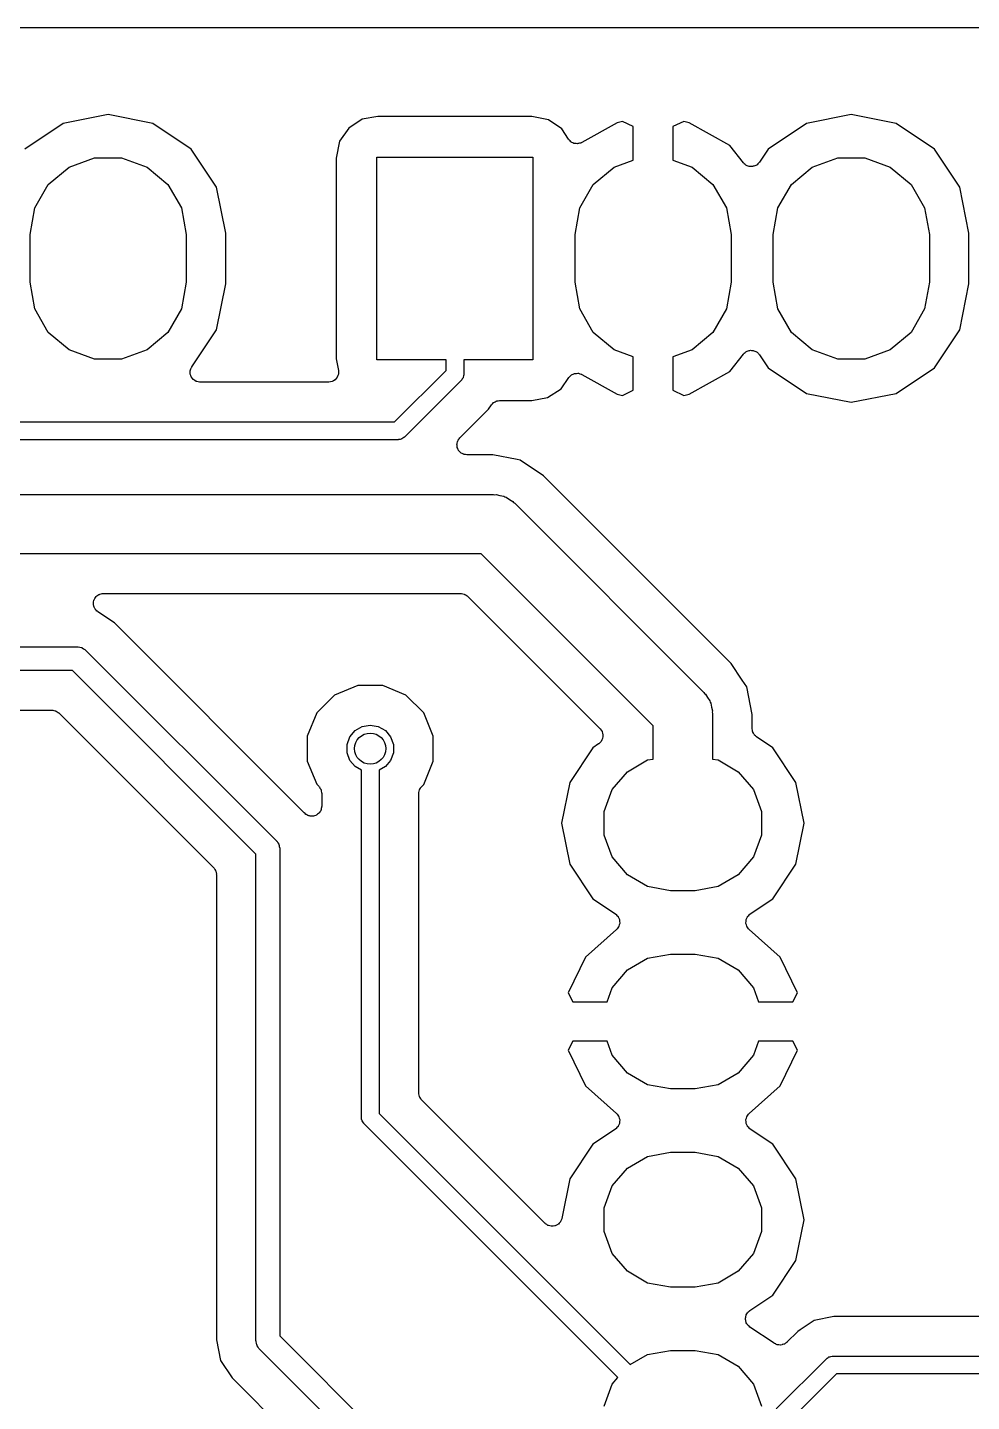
# Model space of a CAD drawing. Extents: x 127.4 to 176.4, y -111.4 to -62.3.
# Drawn here: x 153.91 to 166.01, y -79.93 to -62.32 of the extents above; entities that cross this region are included whole.
import ezdxf

# ---------------------------------------------------------------- set-up
doc = ezdxf.new("R2010")
doc.units = 0
doc.header["$MEASUREMENT"] = 0
doc.layers.add('BLACK', color=7, linetype='CONTINUOUS')

msp = doc.modelspace()

# ---------------------------------------------------------------- linework, layer by layer
at = {"layer": 'Black'}
for p, q in [((145.358, -62.318), (172.377, -62.318)), ((154.364, -63.5492), (153.875, -63.8755)), ((154.94, -63.4346), (154.364, -63.5492)), ((155.516, -63.5492), (154.94, -63.4346)), ((156.005, -63.8755), (155.516, -63.5492)), ((158.198, -63.4951), (158.024, -63.6068)), ((158.397, -63.4576), (158.198, -63.4951)), ((160.372, -63.4576), (158.397, -63.4576)), ((160.586, -63.5009), (160.372, -63.4576)), ((160.756, -63.6169), (160.586, -63.5009)), ((161.464, -63.5382), (161.011, -63.7922)), ((161.531, -63.5218), (161.464, -63.5382)), ((161.671, -63.5878), (161.531, -63.5218)), ((162.319, -63.5218), (162.179, -63.5878)), ((162.386, -63.5382), (162.319, -63.5218)), ((162.907, -63.8305), (162.386, -63.5382)), ((163.889, -63.5492), (163.4, -63.8755)), ((164.465, -63.4346), (163.889, -63.5492)), ((165.041, -63.5492), (164.465, -63.4346)), ((165.53, -63.8755), (165.041, -63.5492)), ((158.024, -63.6068), (157.908, -63.7765)), ((160.842, -63.7502), (160.756, -63.6169)), ((161.671, -64.0175), (161.671, -63.5878)), ((162.179, -63.5878), (162.179, -64.0175)), ((156.331, -64.364), (156.005, -63.8755)), ((157.908, -63.7765), (157.865, -63.9907)), ((160.847, -63.7556), (160.842, -63.7502)), ((160.851, -63.7619), (160.847, -63.7556)), ((160.862, -63.7717), (160.851, -63.7619)), ((160.872, -63.7826), (160.862, -63.7717)), ((160.878, -63.7859), (160.872, -63.7826)), ((160.884, -63.7907), (160.878, -63.7859)), ((160.898, -63.796), (160.884, -63.7907)), ((160.911, -63.8028), (160.898, -63.796)), ((160.918, -63.8037), (160.911, -63.8028)), ((160.925, -63.8063), (160.918, -63.8037)), ((160.94, -63.8065), (160.925, -63.8063)), ((160.955, -63.8083), (160.94, -63.8065)), ((160.962, -63.8067), (160.955, -63.8083)), ((160.969, -63.8068), (160.962, -63.8067)), ((160.983, -63.8019), (160.969, -63.8068)), ((160.998, -63.7986), (160.983, -63.8019)), ((161.004, -63.7947), (160.998, -63.7986)), ((161.011, -63.7922), (161.004, -63.7947)), ((163.082, -64.0527), (162.907, -63.8305)), ((163.4, -63.8755), (163.287, -64.0447)), ((165.856, -64.364), (165.53, -63.8755)), ((154.44, -64.107), (154.766, -63.9882)), ((154.766, -63.9882), (155.114, -63.9882)), ((155.114, -63.9882), (155.44, -64.107)), ((157.865, -63.9907), (157.865, -66.5662)), ((158.385, -66.578), (158.385, -63.978)), ((158.385, -63.978), (160.385, -63.978)), ((160.385, -63.978), (160.385, -66.578)), ((161.425, -64.107), (161.671, -64.0175)), ((162.179, -64.0175), (162.425, -64.107)), ((163.089, -64.0587), (163.082, -64.0527)), ((163.094, -64.0659), (163.089, -64.0587)), ((163.105, -64.0733), (163.094, -64.0659)), ((163.115, -64.0821), (163.105, -64.0733)), ((163.123, -64.0854), (163.115, -64.0821)), ((163.131, -64.0904), (163.123, -64.0854)), ((163.143, -64.0936), (163.131, -64.0904)), ((163.156, -64.0985), (163.143, -64.0936)), ((163.208, -64.0971), (163.2, -64.0999)), ((163.217, -64.0961), (163.208, -64.0971)), ((163.229, -64.0903), (163.217, -64.0961)), ((163.242, -64.0861), (163.229, -64.0903)), ((163.249, -64.0806), (163.242, -64.0861)), ((163.257, -64.0766), (163.249, -64.0806)), ((163.266, -64.067), (163.257, -64.0766)), ((163.276, -64.0589), (163.266, -64.067)), ((163.281, -64.0512), (163.276, -64.0589)), ((163.287, -64.0447), (163.281, -64.0512)), ((163.965, -64.107), (164.291, -63.9882)), ((164.291, -63.9882), (164.639, -63.9882)), ((164.639, -63.9882), (164.965, -64.107)), ((154.174, -64.3302), (154.44, -64.107)), ((155.44, -64.107), (155.706, -64.3302)), ((161.159, -64.3302), (161.425, -64.107)), ((162.425, -64.107), (162.691, -64.3302)), ((163.165, -64.0988), (163.156, -64.0985)), ((163.173, -64.1009), (163.165, -64.0988)), ((163.187, -64.0995), (163.173, -64.1009)), ((163.2, -64.0999), (163.187, -64.0995)), ((163.699, -64.3302), (163.965, -64.107)), ((164.965, -64.107), (165.231, -64.3302)), ((154, -64.631), (154.174, -64.3302)), ((155.706, -64.3302), (155.88, -64.631)), ((156.448, -64.9526), (156.331, -64.364)), ((160.985, -64.631), (161.159, -64.3302)), ((162.691, -64.3302), (162.865, -64.631)), ((163.525, -64.631), (163.699, -64.3302)), ((165.231, -64.3302), (165.405, -64.631)), ((165.973, -64.9526), (165.856, -64.364)), ((153.94, -64.973), (154, -64.631)), ((155.88, -64.631), (155.94, -64.973)), ((160.925, -64.973), (160.985, -64.631)), ((162.865, -64.631), (162.925, -64.973)), ((163.465, -64.973), (163.525, -64.631)), ((165.405, -64.631), (165.465, -64.973)), ((153.94, -65.583), (153.94, -64.973)), ((155.94, -64.973), (155.94, -65.583)), ((156.448, -65.6034), (156.448, -64.9526)), ((160.925, -65.583), (160.925, -64.973)), ((162.925, -64.973), (162.925, -65.583)), ((163.465, -65.583), (163.465, -64.973)), ((165.465, -64.973), (165.465, -65.583)), ((165.973, -65.6034), (165.973, -64.9526)), ((154, -65.925), (153.94, -65.583)), ((155.94, -65.583), (155.88, -65.925)), ((156.331, -66.192), (156.448, -65.6034)), ((160.985, -65.925), (160.925, -65.583)), ((162.925, -65.583), (162.865, -65.925)), ((163.525, -65.925), (163.465, -65.583)), ((165.465, -65.583), (165.405, -65.925)), ((165.856, -66.192), (165.973, -65.6034)), ((154.174, -66.2258), (154, -65.925)), ((155.88, -65.925), (155.706, -66.2258)), ((161.159, -66.2258), (160.985, -65.925)), ((162.865, -65.925), (162.691, -66.2258)), ((163.699, -66.2258), (163.525, -65.925)), ((165.405, -65.925), (165.231, -66.2258)), ((156.014, -66.6666), (156.331, -66.192)), ((165.53, -66.6805), (165.856, -66.192)), ((154.44, -66.449), (154.174, -66.2258)), ((155.706, -66.2258), (155.44, -66.449)), ((161.425, -66.449), (161.159, -66.2258)), ((162.691, -66.2258), (162.425, -66.449)), ((163.965, -66.449), (163.699, -66.2258)), ((165.231, -66.2258), (164.965, -66.449)), ((154.766, -66.5678), (154.44, -66.449)), ((155.44, -66.449), (155.114, -66.5678)), ((161.671, -66.5385), (161.425, -66.449)), ((161.671, -66.9682), (161.671, -66.5385)), ((162.425, -66.449), (162.179, -66.5385)), ((162.179, -66.5385), (162.179, -66.9682)), ((162.907, -66.7255), (163.082, -66.5033)), ((163.082, -66.5033), (163.089, -66.4973)), ((163.089, -66.4973), (163.094, -66.4901)), ((163.094, -66.4901), (163.105, -66.4827)), ((163.105, -66.4827), (163.115, -66.4739)), ((163.115, -66.4739), (163.123, -66.4706)), ((163.123, -66.4706), (163.131, -66.4656)), ((163.131, -66.4656), (163.143, -66.4624)), ((163.143, -66.4624), (163.156, -66.4575)), ((163.156, -66.4575), (163.165, -66.4572)), ((163.165, -66.4572), (163.173, -66.4551)), ((163.173, -66.4551), (163.187, -66.4565)), ((163.187, -66.4565), (163.2, -66.4561)), ((163.2, -66.4561), (163.208, -66.4589)), ((163.208, -66.4589), (163.217, -66.4599)), ((163.217, -66.4599), (163.229, -66.4657)), ((163.229, -66.4657), (163.242, -66.4699)), ((163.242, -66.4699), (163.249, -66.4754)), ((163.249, -66.4754), (163.257, -66.4794)), ((163.257, -66.4794), (163.266, -66.489)), ((163.266, -66.489), (163.276, -66.4971)), ((163.276, -66.4971), (163.281, -66.5048)), ((163.281, -66.5048), (163.287, -66.5113)), ((163.287, -66.5113), (163.4, -66.6805)), ((164.291, -66.5678), (163.965, -66.449)), ((164.965, -66.449), (164.639, -66.5678)), ((155.114, -66.5678), (154.766, -66.5678)), ((155.993, -66.751), (155.994, -66.7331)), ((155.994, -66.7151), (155.996, -66.7112)), ((155.994, -66.7331), (155.994, -66.7151)), ((155.996, -66.707), (156.003, -66.6906)), ((155.996, -66.7112), (155.996, -66.707)), ((156.003, -66.6906), (156.009, -66.6737)), ((156.009, -66.6737), (156.012, -66.6705)), ((156.012, -66.6705), (156.014, -66.6666)), ((157.865, -66.5662), (157.892, -66.7137)), ((157.892, -66.7137), (157.892, -66.7145)), ((157.892, -66.7145), (157.893, -66.7151)), ((157.893, -66.7151), (157.893, -66.7365)), ((157.893, -66.7365), (157.893, -66.7578)), ((159.271, -66.578), (158.385, -66.578)), ((158.611, -67.3722), (159.271, -66.7127)), ((159.271, -66.7127), (159.271, -66.578)), ((160.385, -66.578), (159.499, -66.578)), ((159.499, -66.578), (159.499, -66.76)), ((162.386, -67.0178), (162.907, -66.7255)), ((163.4, -66.6805), (163.889, -67.0068)), ((164.639, -66.5678), (164.291, -66.5678)), ((165.041, -67.0068), (165.53, -66.6805)), ((155.994, -66.7551), (155.993, -66.751)), ((155.994, -66.7593), (155.994, -66.7551)), ((156, -66.7761), (155.994, -66.7593)), ((156.005, -66.7934), (156, -66.7761)), ((156.008, -66.7968), (156.005, -66.7934)), ((156.009, -66.8007), (156.008, -66.7968)), ((156.021, -66.8145), (156.009, -66.8007)), ((156.032, -66.8289), (156.021, -66.8145)), ((156.035, -66.8313), (156.032, -66.8289)), ((156.038, -66.8345), (156.035, -66.8313)), ((156.053, -66.8435), (156.038, -66.8345)), ((156.068, -66.8534), (156.053, -66.8435)), ((156.072, -66.8544), (156.068, -66.8534)), ((156.076, -66.8565), (156.072, -66.8544)), ((156.094, -66.8597), (156.076, -66.8565)), ((156.111, -66.8639), (156.094, -66.8597)), ((156.115, -66.8635), (156.111, -66.8639)), ((156.119, -66.8642), (156.115, -66.8635)), ((157.768, -66.8642), (156.119, -66.8642)), ((157.769, -66.8642), (157.768, -66.8641)), ((157.768, -66.8641), (157.768, -66.8642)), ((157.79, -66.8602), (157.769, -66.8642)), ((157.811, -66.8565), (157.79, -66.8602)), ((157.812, -66.8562), (157.811, -66.8565)), ((157.831, -66.8452), (157.812, -66.856)), ((157.812, -66.856), (157.812, -66.8562)), ((157.849, -66.8345), (157.831, -66.8452)), ((157.85, -66.8339), (157.849, -66.8345)), ((157.864, -66.817), (157.85, -66.8335)), ((157.85, -66.8335), (157.85, -66.8339)), ((157.878, -66.8007), (157.864, -66.817)), ((157.885, -66.7793), (157.878, -66.7994)), ((157.878, -66.7994), (157.878, -66.8)), ((157.878, -66.8), (157.878, -66.8007)), ((157.893, -66.7593), (157.885, -66.7793)), ((157.893, -66.7578), (157.893, -66.7585)), ((157.893, -66.7585), (157.893, -66.7593)), ((159.466, -66.8409), (158.739, -67.5673)), ((159.469, -66.8367), (159.466, -66.8409)), ((159.473, -66.8335), (159.469, -66.8367)), ((159.48, -66.8206), (159.473, -66.8335)), ((159.489, -66.8083), (159.48, -66.8206)), ((159.49, -66.8035), (159.489, -66.8083)), ((159.492, -66.7991), (159.49, -66.8035)), ((159.495, -66.7844), (159.492, -66.7991)), ((159.499, -66.77), (159.495, -66.7844)), ((159.499, -66.76), (159.498, -66.765)), ((159.498, -66.765), (159.499, -66.77)), ((160.746, -66.9492), (160.845, -66.8037)), ((160.845, -66.8037), (160.849, -66.7998)), ((160.849, -66.7998), (160.852, -66.7949)), ((160.852, -66.7949), (160.865, -66.7841)), ((160.865, -66.7841), (160.876, -66.7722)), ((160.876, -66.7722), (160.881, -66.7698)), ((160.881, -66.7698), (160.886, -66.7662)), ((160.886, -66.7662), (160.901, -66.7603)), ((160.901, -66.7603), (160.916, -66.7531)), ((160.916, -66.7531), (160.922, -66.7525)), ((160.922, -66.7525), (160.927, -66.7506)), ((160.927, -66.7506), (160.943, -66.7504)), ((160.943, -66.7504), (160.96, -66.7487)), ((160.96, -66.7487), (160.965, -66.7501)), ((160.965, -66.7501), (160.971, -66.7501)), ((160.971, -66.7501), (160.987, -66.7556)), ((160.987, -66.7556), (161.003, -66.7597)), ((161.003, -66.7597), (161.007, -66.7628)), ((161.007, -66.7628), (161.013, -66.7646)), ((161.013, -66.7646), (161.464, -67.0178)), ((160.373, -67.0984), (160.572, -67.0609)), ((160.572, -67.0609), (160.746, -66.9492)), ((161.464, -67.0178), (161.531, -67.0342)), ((161.531, -67.0342), (161.671, -66.9682)), ((162.179, -66.9682), (162.319, -67.0342)), ((162.319, -67.0342), (162.386, -67.0178)), ((163.889, -67.0068), (164.465, -67.1214)), ((164.465, -67.1214), (165.041, -67.0068)), ((159.447, -67.5777), (159.816, -67.2089)), ((159.816, -67.2089), (159.852, -67.1549)), ((159.852, -67.1549), (159.865, -67.1419)), ((159.865, -67.1419), (159.876, -67.1282)), ((159.876, -67.1282), (159.88, -67.1261)), ((159.88, -67.1261), (159.883, -67.123)), ((159.883, -67.123), (159.899, -67.1151)), ((159.899, -67.1151), (159.914, -67.1061)), ((159.914, -67.1061), (159.919, -67.1054)), ((159.919, -67.1054), (159.922, -67.1035)), ((159.922, -67.1035), (159.94, -67.1016)), ((159.94, -67.1016), (159.958, -67.0984)), ((159.958, -67.0984), (160.373, -67.0984)), ((150.587, -67.3722), (158.611, -67.3722)), ((158.659, -67.6008), (150.54, -67.6008)), ((158.663, -67.5999), (158.659, -67.6008)), ((158.668, -67.6004), (158.663, -67.5999)), ((158.683, -67.5965), (158.668, -67.6004)), ((158.698, -67.5939), (158.683, -67.5965)), ((158.702, -67.5914), (158.698, -67.5939)), ((158.707, -67.5901), (158.702, -67.5914)), ((158.719, -67.5815), (158.707, -67.5901)), ((158.732, -67.5741), (158.719, -67.5815)), ((158.735, -67.5702), (158.732, -67.5741)), ((158.739, -67.5673), (158.735, -67.5702)), ((159.418, -67.6298), (159.422, -67.6138)), ((159.422, -67.6138), (159.425, -67.6092)), ((159.425, -67.6092), (159.427, -67.604)), ((159.427, -67.604), (159.438, -67.5912)), ((159.438, -67.5912), (159.447, -67.5777)), ((159.411, -67.6564), (159.412, -67.651)), ((159.412, -67.6729), (159.411, -67.6564)), ((159.412, -67.6454), (159.418, -67.6298)), ((159.412, -67.651), (159.412, -67.6454)), ((159.412, -67.6895), (159.412, -67.6729)), ((159.414, -67.6948), (159.412, -67.6895)), ((159.415, -67.7003), (159.414, -67.6948)), ((159.422, -67.7154), (159.415, -67.7003)), ((159.427, -67.731), (159.422, -67.7154)), ((159.431, -67.7352), (159.427, -67.731)), ((159.433, -67.7403), (159.431, -67.7352)), ((159.445, -67.752), (159.433, -67.7403)), ((159.456, -67.7647), (159.445, -67.752)), ((159.46, -67.7675), (159.456, -67.7647)), ((159.464, -67.7715), (159.46, -67.7675)), ((159.479, -67.7785), (159.464, -67.7715)), ((159.494, -67.7868), (159.479, -67.7785)), ((159.499, -67.7878), (159.494, -67.7868)), ((159.504, -67.7901), (159.499, -67.7878)), ((159.521, -67.7916), (159.504, -67.7901)), ((159.537, -67.7945), (159.521, -67.7916)), ((159.869, -67.7945), (159.537, -67.7945)), ((160.181, -67.8565), (159.869, -67.7945)), ((160.22, -67.8644), (160.181, -67.8565)), ((160.181, -67.8565), (160.181, -67.8565)), ((160.519, -68.0637), (160.22, -67.8644)), ((162.926, -70.4708), (160.519, -68.0637)), ((148.607, -68.3025), (159.881, -68.3025)), ((159.881, -68.3025), (159.898, -68.3054)), ((159.898, -68.3054), (159.914, -68.3039)), ((159.914, -68.3039), (159.962, -68.3168)), ((159.962, -68.3168), (160.011, -68.3254)), ((160.011, -68.3254), (160.026, -68.3338)), ((160.026, -68.3338), (160.042, -68.3382)), ((160.042, -68.3382), (160.083, -68.3667)), ((160.083, -68.3667), (160.126, -68.3916)), ((160.126, -68.3916), (160.137, -68.4044)), ((160.137, -68.4044), (160.151, -68.414)), ((160.151, -68.414), (162.575, -70.8389)), ((159.723, -69.0645), (148.449, -69.0645)), ((161.925, -71.2661), (159.723, -69.0645)), ((154.752, -69.6912), (154.754, -69.6844)), ((154.754, -69.7063), (154.752, -69.6912)), ((154.754, -69.6774), (154.759, -69.6631)), ((154.754, -69.6844), (154.754, -69.6774)), ((154.754, -69.7215), (154.754, -69.7063)), ((154.756, -69.7281), (154.754, -69.7215)), ((154.757, -69.735), (154.756, -69.7281)), ((154.759, -69.6631), (154.763, -69.6483)), ((154.763, -69.6483), (154.766, -69.6425)), ((154.766, -69.6425), (154.769, -69.636)), ((154.769, -69.636), (154.779, -69.6243)), ((154.779, -69.6243), (154.787, -69.6116)), ((154.787, -69.6116), (154.793, -69.6075)), ((154.793, -69.6075), (154.797, -69.6022)), ((154.797, -69.6022), (154.81, -69.5946)), ((154.81, -69.5946), (154.823, -69.5856)), ((154.823, -69.5856), (154.829, -69.5836)), ((154.829, -69.5836), (154.835, -69.5801)), ((154.835, -69.5801), (154.85, -69.5775)), ((154.85, -69.5775), (154.865, -69.5732)), ((154.865, -69.5732), (154.872, -69.5737)), ((154.872, -69.5737), (154.879, -69.5725)), ((154.879, -69.5725), (159.46, -69.5725)), ((159.46, -69.5725), (159.466, -69.5734)), ((159.466, -69.5734), (159.471, -69.5729)), ((159.471, -69.5729), (159.487, -69.5772)), ((159.487, -69.5772), (159.504, -69.5801)), ((159.504, -69.5801), (159.509, -69.5829)), ((159.509, -69.5829), (159.514, -69.5844)), ((159.514, -69.5844), (159.528, -69.5939)), ((159.528, -69.5939), (159.542, -69.6022)), ((159.542, -69.6022), (159.546, -69.6064)), ((159.546, -69.6064), (159.55, -69.6097)), ((159.55, -69.6097), (161.245, -71.3048)), ((154.764, -69.7487), (154.757, -69.735)), ((154.769, -69.763), (154.764, -69.7487)), ((154.773, -69.7683), (154.769, -69.763)), ((154.776, -69.7746), (154.773, -69.7683)), ((154.787, -69.7851), (154.776, -69.7746)), ((154.797, -69.7967), (154.787, -69.7851)), ((154.803, -69.8002), (154.797, -69.7967)), ((154.808, -69.8051), (154.803, -69.8002)), ((155.022, -69.9476), (154.808, -69.8051)), ((157.451, -72.3769), (155.022, -69.9476)), ((145.28, -70.2533), (154.546, -70.2533)), ((154.546, -70.2533), (154.552, -70.2545)), ((154.552, -70.2545), (154.559, -70.2539)), ((154.559, -70.2539), (154.578, -70.259)), ((154.578, -70.259), (154.598, -70.2625)), ((154.598, -70.2625), (154.604, -70.2659)), ((154.604, -70.2659), (154.61, -70.2676)), ((154.61, -70.2676), (154.626, -70.279)), ((154.626, -70.279), (154.644, -70.289)), ((154.644, -70.289), (154.648, -70.2941)), ((154.648, -70.2941), (154.653, -70.298)), ((154.653, -70.298), (157.097, -72.741)), ((154.483, -70.5581), (145.216, -70.5581)), ((156.836, -72.9119), (154.483, -70.5581)), ((163.066, -70.6806), (162.926, -70.4708)), ((158.14, -70.7519), (157.843, -70.8746)), ((158.461, -70.7521), (158.14, -70.7519)), ((158.758, -70.8754), (158.461, -70.7521)), ((163.125, -70.769), (163.066, -70.6806)), ((163.195, -71.1208), (163.125, -70.769)), ((157.843, -70.8746), (157.615, -71.1017)), ((158.985, -71.1029), (158.758, -70.8754)), ((162.575, -70.8389), (162.585, -70.8526)), ((162.585, -70.8526), (162.598, -70.8634)), ((162.598, -70.8634), (162.623, -70.9065)), ((162.623, -70.9065), (162.651, -70.9473)), ((162.651, -70.9473), (162.656, -70.9634)), ((162.656, -70.9634), (162.664, -70.978)), ((147.915, -71.0661), (154.22, -71.0661)), ((154.22, -71.0661), (154.225, -71.0671)), ((154.225, -71.0671), (154.231, -71.0666)), ((154.231, -71.0666), (154.247, -71.0709)), ((154.247, -71.0709), (154.263, -71.0738)), ((154.263, -71.0738), (154.268, -71.0766)), ((154.268, -71.0766), (154.273, -71.078)), ((154.273, -71.078), (154.287, -71.0875)), ((154.287, -71.0875), (154.301, -71.0958)), ((154.301, -71.0958), (154.305, -71.1001)), ((154.305, -71.1001), (154.309, -71.1033)), ((154.309, -71.1033), (156.291, -73.0851)), ((157.615, -71.1017), (157.492, -71.3986)), ((159.108, -71.4), (158.985, -71.1029)), ((162.664, -70.978), (162.673, -71.027)), ((162.673, -71.027), (162.686, -71.0751)), ((162.686, -71.0751), (162.684, -71.0918)), ((162.684, -71.0918), (162.687, -71.1083)), ((162.687, -71.1083), (162.687, -71.693)), ((163.195, -71.3047), (163.195, -71.1208)), ((158.106, -71.3293), (158.197, -71.277)), ((158.197, -71.277), (158.3, -71.2589)), ((158.3, -71.2589), (158.403, -71.277)), ((158.403, -71.277), (158.494, -71.3293)), ((161.245, -71.3048), (161.246, -71.3059)), ((161.246, -71.3059), (161.247, -71.3068)), ((161.247, -71.3068), (161.259, -71.324)), ((161.925, -71.693), (161.925, -71.2661)), ((163.198, -71.3224), (163.195, -71.3047)), ((157.492, -71.3986), (157.492, -71.72)), ((158.003, -71.5077), (158.039, -71.4094)), ((158.039, -71.4094), (158.106, -71.3293)), ((158.494, -71.3293), (158.561, -71.4094)), ((158.561, -71.4094), (158.597, -71.5077)), ((159.108, -71.7214), (159.108, -71.4)), ((161.243, -71.484), (161.228, -71.4986)), ((161.258, -71.4697), (161.243, -71.484)), ((161.259, -71.4684), (161.258, -71.4697)), ((161.259, -71.324), (161.271, -71.3409)), ((161.26, -71.4674), (161.259, -71.4684)), ((161.268, -71.4487), (161.26, -71.4674)), ((161.277, -71.4301), (161.268, -71.4487)), ((161.271, -71.3409), (161.271, -71.3423)), ((161.271, -71.3423), (161.272, -71.3434)), ((161.272, -71.3434), (161.277, -71.3635)), ((161.277, -71.3635), (161.282, -71.3835)), ((161.278, -71.4287), (161.277, -71.4301)), ((161.28, -71.4068), (161.278, -71.4275)), ((161.278, -71.4275), (161.278, -71.4287)), ((161.282, -71.3863), (161.28, -71.4068)), ((161.282, -71.3835), (161.282, -71.3849)), ((161.282, -71.3849), (161.282, -71.3863)), ((163.2, -71.3402), (163.198, -71.3224)), ((163.202, -71.344), (163.2, -71.3402)), ((163.203, -71.3481), (163.202, -71.344)), ((163.212, -71.3637), (163.203, -71.3481)), ((163.22, -71.3798), (163.212, -71.3637)), ((163.223, -71.3827), (163.22, -71.3798)), ((163.225, -71.3863), (163.223, -71.3827)), ((163.238, -71.3979), (163.225, -71.3863)), ((163.251, -71.4103), (163.238, -71.3979)), ((163.459, -71.5489), (163.251, -71.4103)), ((158.003, -71.6123), (158.003, -71.5077)), ((158.039, -71.7106), (158.003, -71.6123)), ((158.597, -71.6123), (158.561, -71.7106)), ((158.597, -71.5077), (158.597, -71.6123)), ((161.153, -71.5489), (160.856, -71.9931)), ((161.226, -71.5002), (161.153, -71.5489)), ((161.227, -71.4992), (161.226, -71.5002)), ((161.228, -71.4986), (161.227, -71.4992)), ((163.756, -71.9931), (163.459, -71.5489)), ((157.492, -71.72), (157.615, -72.0171)), ((158.106, -71.7907), (158.039, -71.7106)), ((158.186, -71.8365), (158.106, -71.7907)), ((158.186, -76.2834), (158.186, -71.8365)), ((158.494, -71.7907), (158.414, -71.8365)), ((158.414, -71.8365), (158.414, -76.2361)), ((158.561, -71.7106), (158.494, -71.7907)), ((158.985, -72.0183), (159.108, -71.7214)), ((161.595, -71.8554), (161.854, -71.7055)), ((161.854, -71.7055), (161.925, -71.693)), ((162.687, -71.693), (162.758, -71.7055)), ((162.758, -71.7055), (163.017, -71.8554)), ((157.615, -72.0171), (157.641, -72.0431)), ((158.96, -72.0433), (158.985, -72.0183)), ((160.856, -71.9931), (160.752, -72.517)), ((161.402, -72.0852), (161.595, -71.8554)), ((163.017, -71.8554), (163.21, -72.0852)), ((163.86, -72.517), (163.756, -71.9931)), ((157.641, -72.0431), (157.644, -72.0476)), ((157.644, -72.0476), (157.648, -72.0512)), ((157.648, -72.0512), (157.656, -72.0656)), ((157.656, -72.0656), (157.666, -72.0793)), ((157.666, -72.0793), (157.667, -72.0846)), ((157.667, -72.0846), (157.67, -72.0894)), ((157.67, -72.0894), (157.673, -72.1058)), ((157.673, -72.1058), (157.677, -72.1219)), ((157.677, -72.1219), (157.677, -72.1274)), ((157.677, -72.1274), (157.678, -72.1328)), ((157.678, -72.1328), (157.678, -72.2997)), ((158.922, -72.1331), (158.923, -72.1276)), ((158.922, -75.973), (158.922, -72.1331)), ((158.923, -72.122), (158.927, -72.106)), ((158.923, -72.1276), (158.923, -72.122)), ((158.927, -72.106), (158.93, -72.0897)), ((158.93, -72.0897), (158.933, -72.0848)), ((158.933, -72.0848), (158.934, -72.0794)), ((158.934, -72.0794), (158.944, -72.0658)), ((158.944, -72.0658), (158.952, -72.0515)), ((158.952, -72.0515), (158.956, -72.0479)), ((158.956, -72.0479), (158.96, -72.0433)), ((161.299, -72.367), (161.402, -72.0852)), ((163.21, -72.0852), (163.313, -72.367)), ((157.656, -72.3681), (157.648, -72.3813)), ((157.665, -72.3559), (157.656, -72.3681)), ((157.667, -72.3492), (157.665, -72.3559)), ((157.67, -72.3431), (157.667, -72.3492)), ((157.673, -72.3281), (157.67, -72.3431)), ((157.677, -72.3135), (157.673, -72.3281)), ((157.678, -72.2997), (157.676, -72.3066)), ((157.676, -72.3066), (157.677, -72.3135)), ((161.299, -72.667), (161.299, -72.367)), ((163.313, -72.367), (163.313, -72.667)), ((157.453, -72.3813), (157.451, -72.3769)), ((157.465, -72.3911), (157.453, -72.3813)), ((157.476, -72.4021), (157.465, -72.3911)), ((157.482, -72.4052), (157.476, -72.4021)), ((157.487, -72.4097), (157.482, -72.4052)), ((157.502, -72.4149), (157.487, -72.4097)), ((157.515, -72.4216), (157.502, -72.4149)), ((157.522, -72.4224), (157.515, -72.4216)), ((157.529, -72.4248), (157.522, -72.4224)), ((157.544, -72.4248), (157.529, -72.4248)), ((157.559, -72.4264), (157.544, -72.4248)), ((157.566, -72.4248), (157.559, -72.4264)), ((157.573, -72.4248), (157.566, -72.4248)), ((157.587, -72.4196), (157.573, -72.4248)), ((157.602, -72.4159), (157.587, -72.4196)), ((157.608, -72.4121), (157.602, -72.4159)), ((157.614, -72.4097), (157.608, -72.4121)), ((157.626, -72.3999), (157.614, -72.4097)), ((157.639, -72.3914), (157.626, -72.3999)), ((157.643, -72.3858), (157.639, -72.3914)), ((157.648, -72.3813), (157.643, -72.3858)), ((160.752, -72.517), (160.856, -73.0409)), ((163.756, -73.0409), (163.86, -72.517)), ((161.402, -72.9488), (161.299, -72.667)), ((163.313, -72.667), (163.21, -72.9488)), ((157.097, -72.741), (157.1, -72.7465)), ((157.1, -72.7465), (157.106, -72.7508)), ((157.106, -72.7508), (157.115, -72.7681)), ((157.115, -72.7681), (157.127, -72.7844)), ((157.127, -72.7844), (157.129, -72.7909)), ((157.129, -72.7909), (157.132, -72.7967)), ((157.132, -72.7967), (157.135, -72.8163)), ((157.135, -72.8163), (157.141, -72.8355)), ((157.141, -72.8355), (157.14, -72.8422)), ((157.14, -72.8422), (157.141, -72.8488)), ((157.141, -72.8488), (157.141, -79.0857)), ((156.836, -79.1488), (156.836, -72.9119)), ((160.856, -73.0409), (161.153, -73.4851)), ((161.595, -73.1786), (161.402, -72.9488)), ((163.21, -72.9488), (163.017, -73.1786)), ((163.459, -73.4851), (163.756, -73.0409)), ((156.291, -73.0851), (156.294, -73.0897)), ((156.294, -73.0897), (156.299, -73.0933)), ((156.299, -73.0933), (156.307, -73.1077)), ((156.307, -73.1077), (156.316, -73.1213)), ((156.316, -73.1213), (156.318, -73.1267)), ((156.318, -73.1267), (156.321, -73.1315)), ((156.321, -73.1315), (156.324, -73.1478)), ((156.324, -73.1478), (156.328, -73.1639)), ((156.328, -73.1639), (156.327, -73.1694)), ((156.327, -73.1694), (156.328, -73.1749)), ((156.328, -73.1749), (156.328, -79.1363)), ((161.854, -73.3285), (161.595, -73.1786)), ((163.017, -73.1786), (162.758, -73.3285)), ((162.15, -73.3806), (161.854, -73.3285)), ((162.462, -73.3806), (162.15, -73.3806)), ((162.758, -73.3285), (162.462, -73.3806)), ((161.153, -73.4851), (161.442, -73.6779)), ((163.17, -73.6779), (163.459, -73.4851)), ((161.442, -73.6779), (161.445, -73.6813)), ((161.445, -73.6813), (161.45, -73.6837)), ((161.45, -73.6837), (161.461, -73.6965)), ((161.461, -73.6965), (161.473, -73.7084)), ((161.473, -73.7084), (161.476, -73.7128)), ((161.476, -73.7128), (161.479, -73.7166)), ((161.479, -73.7166), (161.485, -73.7325)), ((161.485, -73.7325), (161.493, -73.7479)), ((161.493, -73.7479), (161.494, -73.7529)), ((161.494, -73.7529), (161.495, -73.7575)), ((161.495, -73.7575), (161.496, -73.7747)), ((161.496, -73.7747), (161.498, -73.7918)), ((163.114, -73.7918), (163.116, -73.7747)), ((163.116, -73.7747), (163.117, -73.7575)), ((163.117, -73.7575), (163.118, -73.7529)), ((163.118, -73.7529), (163.119, -73.7479)), ((163.119, -73.7479), (163.127, -73.7325)), ((163.127, -73.7325), (163.133, -73.7166)), ((163.133, -73.7166), (163.136, -73.7128)), ((163.136, -73.7128), (163.139, -73.7084)), ((163.139, -73.7084), (163.151, -73.6965)), ((163.151, -73.6965), (163.162, -73.6837)), ((163.162, -73.6837), (163.167, -73.6813)), ((163.167, -73.6813), (163.17, -73.6779)), ((161.456, -73.8782), (161.059, -74.2328)), ((161.459, -73.8742), (161.456, -73.8782)), ((161.463, -73.8713), (161.459, -73.8742)), ((161.472, -73.857), (161.463, -73.8713)), ((161.483, -73.8435), (161.472, -73.857)), ((161.485, -73.8388), (161.483, -73.8435)), ((161.487, -73.8346), (161.485, -73.8388)), ((161.491, -73.8179), (161.487, -73.8346)), ((161.497, -73.8016), (161.491, -73.8179)), ((161.498, -73.7918), (161.497, -73.7966)), ((161.497, -73.7966), (161.497, -73.8016)), ((163.115, -73.7966), (163.114, -73.7918)), ((163.115, -73.8016), (163.115, -73.7966)), ((163.121, -73.8179), (163.115, -73.8016)), ((163.125, -73.8346), (163.121, -73.8179)), ((163.127, -73.8388), (163.125, -73.8346)), ((163.129, -73.8435), (163.127, -73.8388)), ((163.14, -73.857), (163.129, -73.8435)), ((163.149, -73.8713), (163.14, -73.857)), ((163.153, -73.8742), (163.149, -73.8713)), ((163.156, -73.8782), (163.153, -73.8742)), ((163.553, -74.2328), (163.156, -73.8782)), ((161.059, -74.2328), (160.838, -74.6908)), ((161.595, -74.3954), (161.854, -74.2455)), ((161.854, -74.2455), (162.15, -74.1934)), ((162.15, -74.1934), (162.462, -74.1934)), ((162.462, -74.1934), (162.758, -74.2455)), ((162.758, -74.2455), (163.017, -74.3954)), ((163.774, -74.6908), (163.553, -74.2328)), ((161.402, -74.6252), (161.595, -74.3954)), ((163.017, -74.3954), (163.21, -74.6252)), ((161.337, -74.803), (161.402, -74.6252)), ((163.21, -74.6252), (163.275, -74.803)), ((160.838, -74.6908), (160.897, -74.803)), ((160.897, -74.803), (161.337, -74.803)), ((163.275, -74.803), (163.715, -74.803)), ((163.715, -74.803), (163.774, -74.6908)), ((160.897, -75.311), (160.838, -75.4232)), ((161.337, -75.311), (160.897, -75.311)), ((161.402, -75.4888), (161.337, -75.311)), ((163.275, -75.311), (163.21, -75.4888)), ((163.715, -75.311), (163.275, -75.311)), ((163.774, -75.4232), (163.715, -75.311)), ((160.838, -75.4232), (161.059, -75.8812)), ((161.595, -75.7186), (161.402, -75.4888)), ((163.21, -75.4888), (163.017, -75.7186)), ((163.553, -75.8812), (163.774, -75.4232)), ((161.854, -75.8685), (161.595, -75.7186)), ((163.017, -75.7186), (162.758, -75.8685)), ((161.059, -75.8812), (161.456, -76.2358)), ((162.15, -75.9206), (161.854, -75.8685)), ((162.758, -75.8685), (162.462, -75.9206)), ((163.156, -76.2358), (163.553, -75.8812)), ((158.923, -75.9785), (158.922, -75.973)), ((158.923, -75.9841), (158.923, -75.9785)), ((158.927, -76.0001), (158.923, -75.9841)), ((158.93, -76.0165), (158.927, -76.0001)), ((158.933, -76.0213), (158.93, -76.0165)), ((158.934, -76.0267), (158.933, -76.0213)), ((158.944, -76.0403), (158.934, -76.0267)), ((158.952, -76.0547), (158.944, -76.0403)), ((158.956, -76.0583), (158.952, -76.0547)), ((158.959, -76.0628), (158.956, -76.0583)), ((160.541, -77.6446), (158.959, -76.0628)), ((162.462, -75.9206), (162.15, -75.9206)), ((158.414, -76.2361), (161.632, -79.4538)), ((161.456, -76.2358), (161.459, -76.2398)), ((161.459, -76.2398), (161.463, -76.2427)), ((161.463, -76.2427), (161.472, -76.257)), ((163.14, -76.257), (163.149, -76.2427)), ((163.149, -76.2427), (163.153, -76.2398)), ((163.153, -76.2398), (163.156, -76.2358)), ((158.187, -76.2884), (158.186, -76.2834)), ((158.186, -76.2934), (158.187, -76.2884)), ((158.19, -76.3078), (158.186, -76.2934)), ((158.193, -76.3225), (158.19, -76.3078)), ((158.195, -76.3268), (158.193, -76.3225)), ((158.196, -76.3317), (158.195, -76.3268)), ((158.205, -76.3439), (158.196, -76.3317)), ((158.212, -76.3569), (158.205, -76.3439)), ((158.216, -76.3601), (158.212, -76.3569)), ((158.219, -76.3642), (158.216, -76.3601)), ((161.474, -79.6191), (158.219, -76.3642)), ((161.461, -76.4175), (161.45, -76.4303)), ((161.473, -76.4056), (161.461, -76.4175)), ((161.472, -76.257), (161.483, -76.2705)), ((161.476, -76.4012), (161.473, -76.4056)), ((161.479, -76.3974), (161.476, -76.4012)), ((161.485, -76.3815), (161.479, -76.3974)), ((161.483, -76.2705), (161.485, -76.2752)), ((161.485, -76.2752), (161.487, -76.2794)), ((161.493, -76.3661), (161.485, -76.3815)), ((161.487, -76.2794), (161.491, -76.2961)), ((161.491, -76.2961), (161.497, -76.3124)), ((161.494, -76.3611), (161.493, -76.3661)), ((161.495, -76.3565), (161.494, -76.3611)), ((161.496, -76.3393), (161.495, -76.3565)), ((161.498, -76.3222), (161.496, -76.3393)), ((161.497, -76.3124), (161.497, -76.3174)), ((161.497, -76.3174), (161.498, -76.3222)), ((163.114, -76.3222), (163.115, -76.3174)), ((163.116, -76.3393), (163.114, -76.3222)), ((163.115, -76.3124), (163.121, -76.2961)), ((163.115, -76.3174), (163.115, -76.3124)), ((163.117, -76.3565), (163.116, -76.3393)), ((163.118, -76.3611), (163.117, -76.3565)), ((163.119, -76.3661), (163.118, -76.3611)), ((163.127, -76.3815), (163.119, -76.3661)), ((163.121, -76.2961), (163.125, -76.2794)), ((163.125, -76.2794), (163.127, -76.2752)), ((163.127, -76.2752), (163.129, -76.2705)), ((163.133, -76.3974), (163.127, -76.3815)), ((163.129, -76.2705), (163.14, -76.257)), ((163.136, -76.4012), (163.133, -76.3974)), ((163.139, -76.4056), (163.136, -76.4012)), ((163.151, -76.4175), (163.139, -76.4056)), ((163.162, -76.4303), (163.151, -76.4175)), ((161.442, -76.4361), (161.153, -76.6289)), ((161.445, -76.4327), (161.442, -76.4361)), ((161.45, -76.4303), (161.445, -76.4327)), ((163.167, -76.4327), (163.162, -76.4303)), ((163.17, -76.4361), (163.167, -76.4327)), ((163.459, -76.6289), (163.17, -76.4361)), ((161.153, -76.6289), (160.856, -77.0731)), ((161.854, -76.7855), (162.15, -76.7334)), ((162.15, -76.7334), (162.462, -76.7334)), ((162.462, -76.7334), (162.758, -76.7855)), ((163.756, -77.0731), (163.459, -76.6289)), ((161.402, -77.1652), (161.595, -76.9354)), ((161.595, -76.9354), (161.854, -76.7855)), ((162.758, -76.7855), (163.017, -76.9354)), ((163.017, -76.9354), (163.21, -77.1652)), ((160.856, -77.0731), (160.756, -77.5796)), ((163.86, -77.597), (163.756, -77.0731)), ((161.299, -77.447), (161.402, -77.1652)), ((163.21, -77.1652), (163.313, -77.447)), ((161.299, -77.747), (161.299, -77.447)), ((163.313, -77.447), (163.313, -77.747)), ((160.545, -77.647), (160.541, -77.6446)), ((160.547, -77.6503), (160.545, -77.647)), ((160.563, -77.6596), (160.547, -77.6503)), ((160.707, -77.6558), (160.704, -77.6588)), ((160.711, -77.6538), (160.707, -77.6558)), ((160.722, -77.6403), (160.711, -77.6538)), ((160.735, -77.6276), (160.722, -77.6403)), ((160.737, -77.6238), (160.735, -77.6276)), ((160.74, -77.6207), (160.737, -77.6238)), ((160.746, -77.6039), (160.74, -77.6207)), ((160.754, -77.5877), (160.746, -77.6039)), ((160.756, -77.5796), (160.754, -77.5835)), ((160.754, -77.5835), (160.754, -77.5877)), ((163.756, -78.1209), (163.86, -77.597)), ((160.577, -77.6699), (160.563, -77.6596)), ((160.581, -77.671), (160.577, -77.6699)), ((160.585, -77.6731), (160.581, -77.671)), ((160.603, -77.6767), (160.585, -77.6731)), ((160.62, -77.6813), (160.603, -77.6767)), ((160.624, -77.6809), (160.62, -77.6813)), ((160.628, -77.6818), (160.624, -77.6809)), ((160.646, -77.679), (160.628, -77.6818)), ((160.664, -77.6775), (160.646, -77.679)), ((160.668, -77.6757), (160.664, -77.6775)), ((160.672, -77.675), (160.668, -77.6757)), ((160.688, -77.6664), (160.672, -77.675)), ((160.704, -77.6588), (160.688, -77.6664)), ((161.402, -78.0288), (161.299, -77.747)), ((163.313, -77.747), (163.21, -78.0288)), ((161.595, -78.2586), (161.402, -78.0288)), ((163.21, -78.0288), (163.017, -78.2586)), ((163.459, -78.5651), (163.756, -78.1209)), ((161.854, -78.4085), (161.595, -78.2586)), ((163.017, -78.2586), (162.758, -78.4085)), ((162.15, -78.4606), (161.854, -78.4085)), ((162.462, -78.4606), (162.15, -78.4606)), ((162.758, -78.4085), (162.462, -78.4606)), ((163.165, -78.7614), (163.459, -78.5651)), ((163.109, -78.8587), (163.112, -78.8452)), ((163.11, -78.867), (163.109, -78.8587)), ((163.109, -78.8753), (163.11, -78.867)), ((163.112, -78.8888), (163.109, -78.8753)), ((163.112, -78.8452), (163.114, -78.8315)), ((163.114, -78.9025), (163.112, -78.8888)), ((163.114, -78.8315), (163.117, -78.824)), ((163.117, -78.824), (163.119, -78.8159)), ((163.119, -78.8159), (163.127, -78.8043)), ((163.127, -78.8043), (163.133, -78.7919)), ((163.133, -78.7919), (163.139, -78.7861)), ((163.139, -78.7861), (163.144, -78.7792)), ((163.144, -78.7792), (163.155, -78.771)), ((163.155, -78.771), (163.165, -78.7614)), ((163.99, -78.8874), (163.809, -79.0085)), ((164.24, -78.8377), (163.99, -78.8874)), ((166.352, -78.8377), (164.24, -78.8377)), ((163.117, -78.91), (163.114, -78.9025)), ((163.119, -78.9181), (163.117, -78.91)), ((163.127, -78.9297), (163.119, -78.9181)), ((163.133, -78.9421), (163.127, -78.9297)), ((163.139, -78.9479), (163.133, -78.9421)), ((163.144, -78.9548), (163.139, -78.9479)), ((163.155, -78.963), (163.144, -78.9548)), ((163.165, -78.9726), (163.155, -78.963)), ((163.478, -79.1814), (163.165, -78.9726)), ((163.779, -79.0288), (163.64, -79.1672)), ((163.809, -79.0085), (163.779, -79.0288)), ((163.809, -79.0085), (163.809, -79.0085)), ((156.328, -79.1363), (156.381, -79.4006)), ((156.838, -79.1554), (156.836, -79.1488)), ((156.837, -79.1621), (156.838, -79.1554)), ((156.842, -79.1813), (156.837, -79.1621)), ((156.846, -79.2009), (156.842, -79.1813)), ((156.849, -79.2067), (156.846, -79.2009)), ((156.851, -79.2132), (156.849, -79.2067)), ((156.862, -79.2295), (156.851, -79.2132)), ((156.872, -79.2467), (156.862, -79.2295)), ((157.141, -79.0857), (159.008, -80.9522)), ((163.478, -79.1815), (163.478, -79.1814)), ((163.48, -79.1829), (163.478, -79.1815)), ((163.478, -79.1815), (163.478, -79.1815)), ((163.496, -79.19), (163.48, -79.1829)), ((163.496, -79.1902), (163.496, -79.19)), ((163.515, -79.1993), (163.496, -79.1902)), ((163.516, -79.1995), (163.515, -79.1993)), ((163.518, -79.2001), (163.516, -79.1995)), ((163.519, -79.2003), (163.518, -79.2001)), ((163.52, -79.2007), (163.519, -79.2003)), ((163.536, -79.2017), (163.52, -79.2007)), ((163.538, -79.2019), (163.536, -79.2017)), ((163.559, -79.2042), (163.538, -79.2019)), ((163.56, -79.2038), (163.559, -79.2042)), ((163.562, -79.204), (163.56, -79.2038)), ((163.563, -79.2035), (163.562, -79.204)), ((163.564, -79.2036), (163.563, -79.2035)), ((163.579, -79.1994), (163.564, -79.2036)), ((163.581, -79.1986), (163.579, -79.1994)), ((163.602, -79.1937), (163.581, -79.1986)), ((163.603, -79.1929), (163.602, -79.1937)), ((163.604, -79.1925), (163.603, -79.1929)), ((163.606, -79.1915), (163.604, -79.1925)), ((163.607, -79.1912), (163.606, -79.1915)), ((163.618, -79.1826), (163.607, -79.1912)), ((163.621, -79.1807), (163.618, -79.1826)), ((163.638, -79.1693), (163.621, -79.1807)), ((163.639, -79.1681), (163.638, -79.1693)), ((163.64, -79.1672), (163.639, -79.1681)), ((156.381, -79.4006), (156.531, -79.6246)), ((156.877, -79.2511), (156.872, -79.2467)), ((156.881, -79.2566), (156.877, -79.2511)), ((158.748, -81.1231), (156.881, -79.2566)), ((161.632, -79.4538), (161.854, -79.3255)), ((161.854, -79.3255), (162.15, -79.2734)), ((162.15, -79.2734), (162.462, -79.2734)), ((162.462, -79.2734), (162.758, -79.3255)), ((162.758, -79.3255), (163.017, -79.4754)), ((163.503, -80.0227), (164.147, -79.3792)), ((164.147, -79.3792), (164.151, -79.3763)), ((164.151, -79.3763), (164.154, -79.3724)), ((164.154, -79.3724), (164.167, -79.365)), ((164.167, -79.365), (164.179, -79.3564)), ((164.179, -79.3564), (164.184, -79.3551)), ((164.184, -79.3551), (164.189, -79.3526)), ((164.189, -79.3526), (164.203, -79.35)), ((164.203, -79.35), (164.218, -79.3461)), ((164.218, -79.3461), (164.223, -79.3466)), ((164.223, -79.3466), (164.228, -79.3457)), ((164.228, -79.3457), (169.953, -79.3457)), ((163.017, -79.4754), (163.21, -79.7052)), ((164.275, -79.5743), (163.631, -80.2178)), ((169.953, -79.5743), (164.275, -79.5743)), ((156.531, -79.6246), (158.202, -81.2963)), ((161.299, -79.987), (161.402, -79.7052)), ((161.402, -79.7052), (161.474, -79.6191)), ((163.21, -79.7052), (163.313, -79.987))]:
    msp.add_line(p, q, dxfattribs=at)
msp.add_circle((158.3, -71.56), 0.2, dxfattribs=at)

doc.saveas('drawing.dxf')
